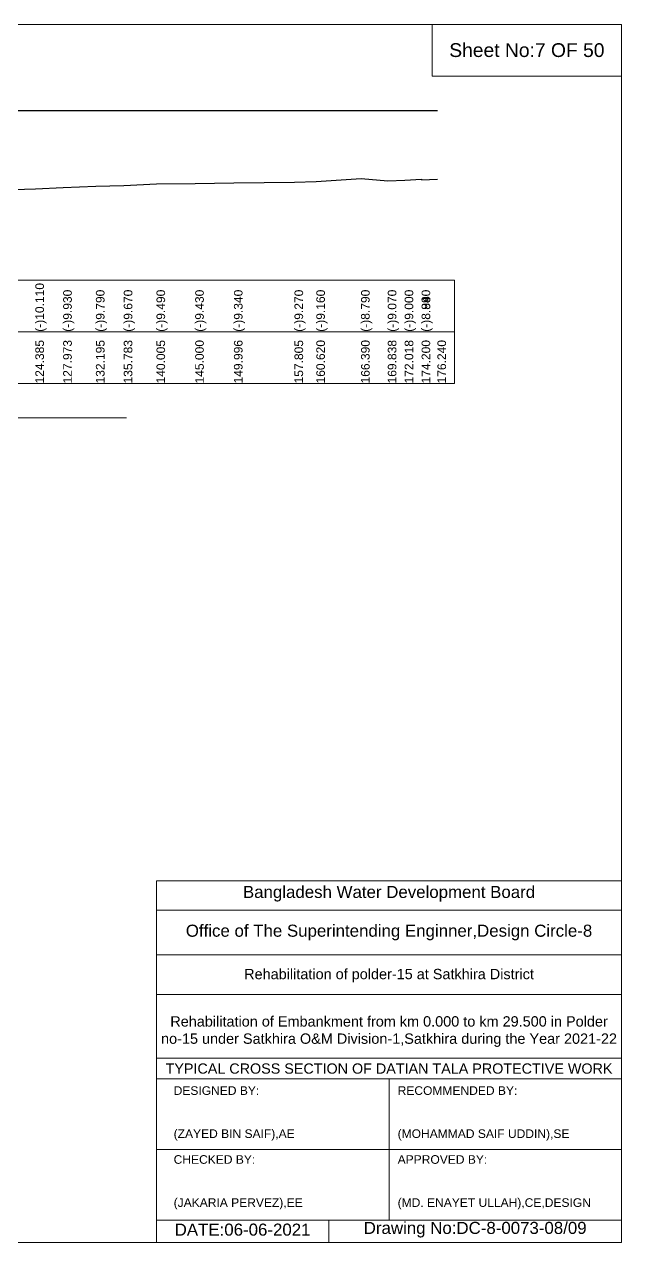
# Model space of a CAD drawing. Header units: inches. Extents: x 89000 to 845000, y -7071 to 31.
# Drawn here: x 196534 to 200000, y -7071 to 0 of the extents above; entities that cross this region are included whole.
import ezdxf

# ---------------------------------------------------------------- set-up
doc = ezdxf.new("R2010")
doc.units = ezdxf.units.IN
doc.header["$LTSCALE"] = 7
doc.header["$MEASUREMENT"] = 0
for name, color, linetype, lineweight in [('Cross section Data Border', 7, 'Continuous', 9), ('Cross Section Labels', 7, 'Continuous', 9), ('Existing_Bed_Level for Xsection', 7, 'Continuous', 25), ('Long Section Labels', 7, 'Continuous', 9)]:
    doc.layers.add(name, color=color, linetype=linetype, lineweight=lineweight)
doc.styles.get("Standard").update_dxf_attribs({"font": 'arial.ttf'})

msp = doc.modelspace()

# ---------------------------------------------------------------- linework, layer by layer
at = {"layer": 'Cross section Data Border'}
msp.add_lwpolyline([(190100, -1484.35), (199030.81206, -1484.35), (199030.81206, -2084.35), (190100, -2084.35)], close=True, dxfattribs=at)
msp.add_lwpolyline([(190100, -1784.35), (199030.81206, -1784.35)], dxfattribs=at)
at = {"layer": 'Cross Section Labels'}
for points in [[(190000, 0), (200000, 0), (200000, -7071), (190000, -7071)], [(198900, 0), (200000, 0), (200000, -300), (198900, -300)]]:
    msp.add_lwpolyline(points, close=True, dxfattribs=at)
for points in [[(192805.40603, -2284.35), (194965.40603, -2284.35), (197125.40603, -2284.35)], [(197300, -7071), (197300, -4971), (200000, -4971)], [(197300, -5141), (200000, -5141)], [(197300, -5401), (200000, -5401)], [(197300, -5631), (200000, -5631)], [(197300, -6001), (200000, -6001)], [(197300, -6121), (200000, -6121)], [(198650, -6121), (198650, -6941)], [(197300, -6531), (200000, -6531)], [(197300, -6941), (200000, -6941)], [(198300, -6941), (198300, -7071)]]:
    msp.add_lwpolyline(points, dxfattribs=at)
at = {"layer": 'Existing_Bed_Level for Xsection'}
for points in [[(191000, -499.35), (198930.81206, -499.35)], [(196407.34275, -960.15), (196597.31573, -954.3), (196758.78523, -946.2), (196948.76837, -939.9), (197110.22986, -934.5), (197300.22196, -926.4), (197525.0037, -923.7), (197749.79998, -919.65), (198101.24647, -916.5), (198227.9061, -911.55), (198487.56248, -894.9), (198642.69853, -907.5), (198740.81664, -904.35), (198838.99825, -899.4), (198838.99825, -898.95), (198838.99825, -901.65), (198930.81206, -898.95)]]:
    msp.add_lwpolyline(points, dxfattribs=at)

# ---------------------------------------------------------------- texts
at = {"layer": 'Cross Section Labels', "attachment_point": 5}
for s, insert, char_height in [('Sheet No:7 OF 50', (199450, -150), 80), ('Bangladesh Water Development Board', (198650, -5046), 70), ('Office of The Superintending Enginner,Design Circle-8', (198650, -5271), 70)]:
    msp.add_mtext(s, dxfattribs=dict(at, insert=insert, char_height=char_height))
at = {"layer": 'Cross Section Labels'}
for s, insert, char_height, width, attachment_point in [('Rehabilitation of polder-15 at Satkhira District', (198650, -5521), 60, 2800, 5), ('Rehabilitation of Embankment from km 0.000 to km 29.500 in Polder no-15 under Satkhira O&M Division-1,Satkhira during the Year 2021-22', (198650, -5846), 60, 2700, 5), ('TYPICAL CROSS SECTION OF DATIAN TALA PROTECTIVE WORK', (198650, -6061), 59.5765532, 2800, 5), ('DESIGNED BY:^J^J^J(ZAYED BIN SAIF),AE', (197400, -6321), 50, 1400, 4), ('RECOMMENDED BY:^J^J^J(MOHAMMAD SAIF UDDIN),SE', (198700, -6321), 50, 1400, 4), ('CHECKED BY:^J^J^J(JAKARIA PERVEZ),EE', (197400, -6721), 50, 1400, 4), ('APPROVED BY:^J^J^J(MD. ENAYET ULLAH),CE,DESIGN', (198700, -6721), 50, 1400, 4), ('DATE:06-06-2021', (197800, -6996), 70, 1400, 5), ('Drawing No:DC-8-0073-08/09', (199150, -6996), 70, 2200, 5)]:
    msp.add_mtext(s, dxfattribs=dict(at, insert=insert, char_height=char_height, width=width, attachment_point=attachment_point))
at = {"layer": 'Long Section Labels', "char_height": 50, "attachment_point": 1, "rotation": 90}
for s, insert in [('(-)10.110', (196597.31573, -1784.35)), ('(-)9.930', (196758.78523, -1784.35)), ('(-)9.790', (196948.76837, -1784.35)), ('(-)9.670', (197110.22986, -1784.35)), ('(-)9.490', (197300.22196, -1784.35)), ('(-)9.430', (197525.0037, -1784.35)), ('(-)9.340', (197749.79998, -1784.35)), ('(-)9.270', (198101.24647, -1784.35)), ('(-)9.160', (198227.9061, -1784.35)), ('(-)8.790', (198487.56248, -1784.35)), ('(-)9.070', (198642.69853, -1784.35)), ('(-)9.000', (198740.81664, -1784.35)), ('(-)8.890', (198838.99825, -1784.35)), ('(-)8.880', (198838.99825, -1784.35)), ('(-)8.940', (198838.99825, -1784.35)), ('(-)8.880', (198838.99825, -1784.35)), ('124.385', (196597.31573, -2084.35)), ('127.973', (196758.78523, -2084.35)), ('132.195', (196948.76837, -2084.35)), ('135.783', (197110.22986, -2084.35)), ('140.005', (197300.22196, -2084.35)), ('145.000', (197525.0037, -2084.35)), ('149.996', (197749.79998, -2084.35)), ('157.805', (198101.24647, -2084.35)), ('160.620', (198227.9061, -2084.35)), ('166.390', (198487.56248, -2084.35)), ('169.838', (198642.69853, -2084.35)), ('172.018', (198740.81664, -2084.35)), ('174.200', (198838.99825, -2084.35)), ('174.200', (198838.99825, -2084.35)), ('174.200', (198838.99825, -2084.35)), ('176.240', (198930.81206, -2084.35))]:
    msp.add_mtext(s, dxfattribs=dict(at, insert=insert))

doc.saveas('drawing.dxf')
